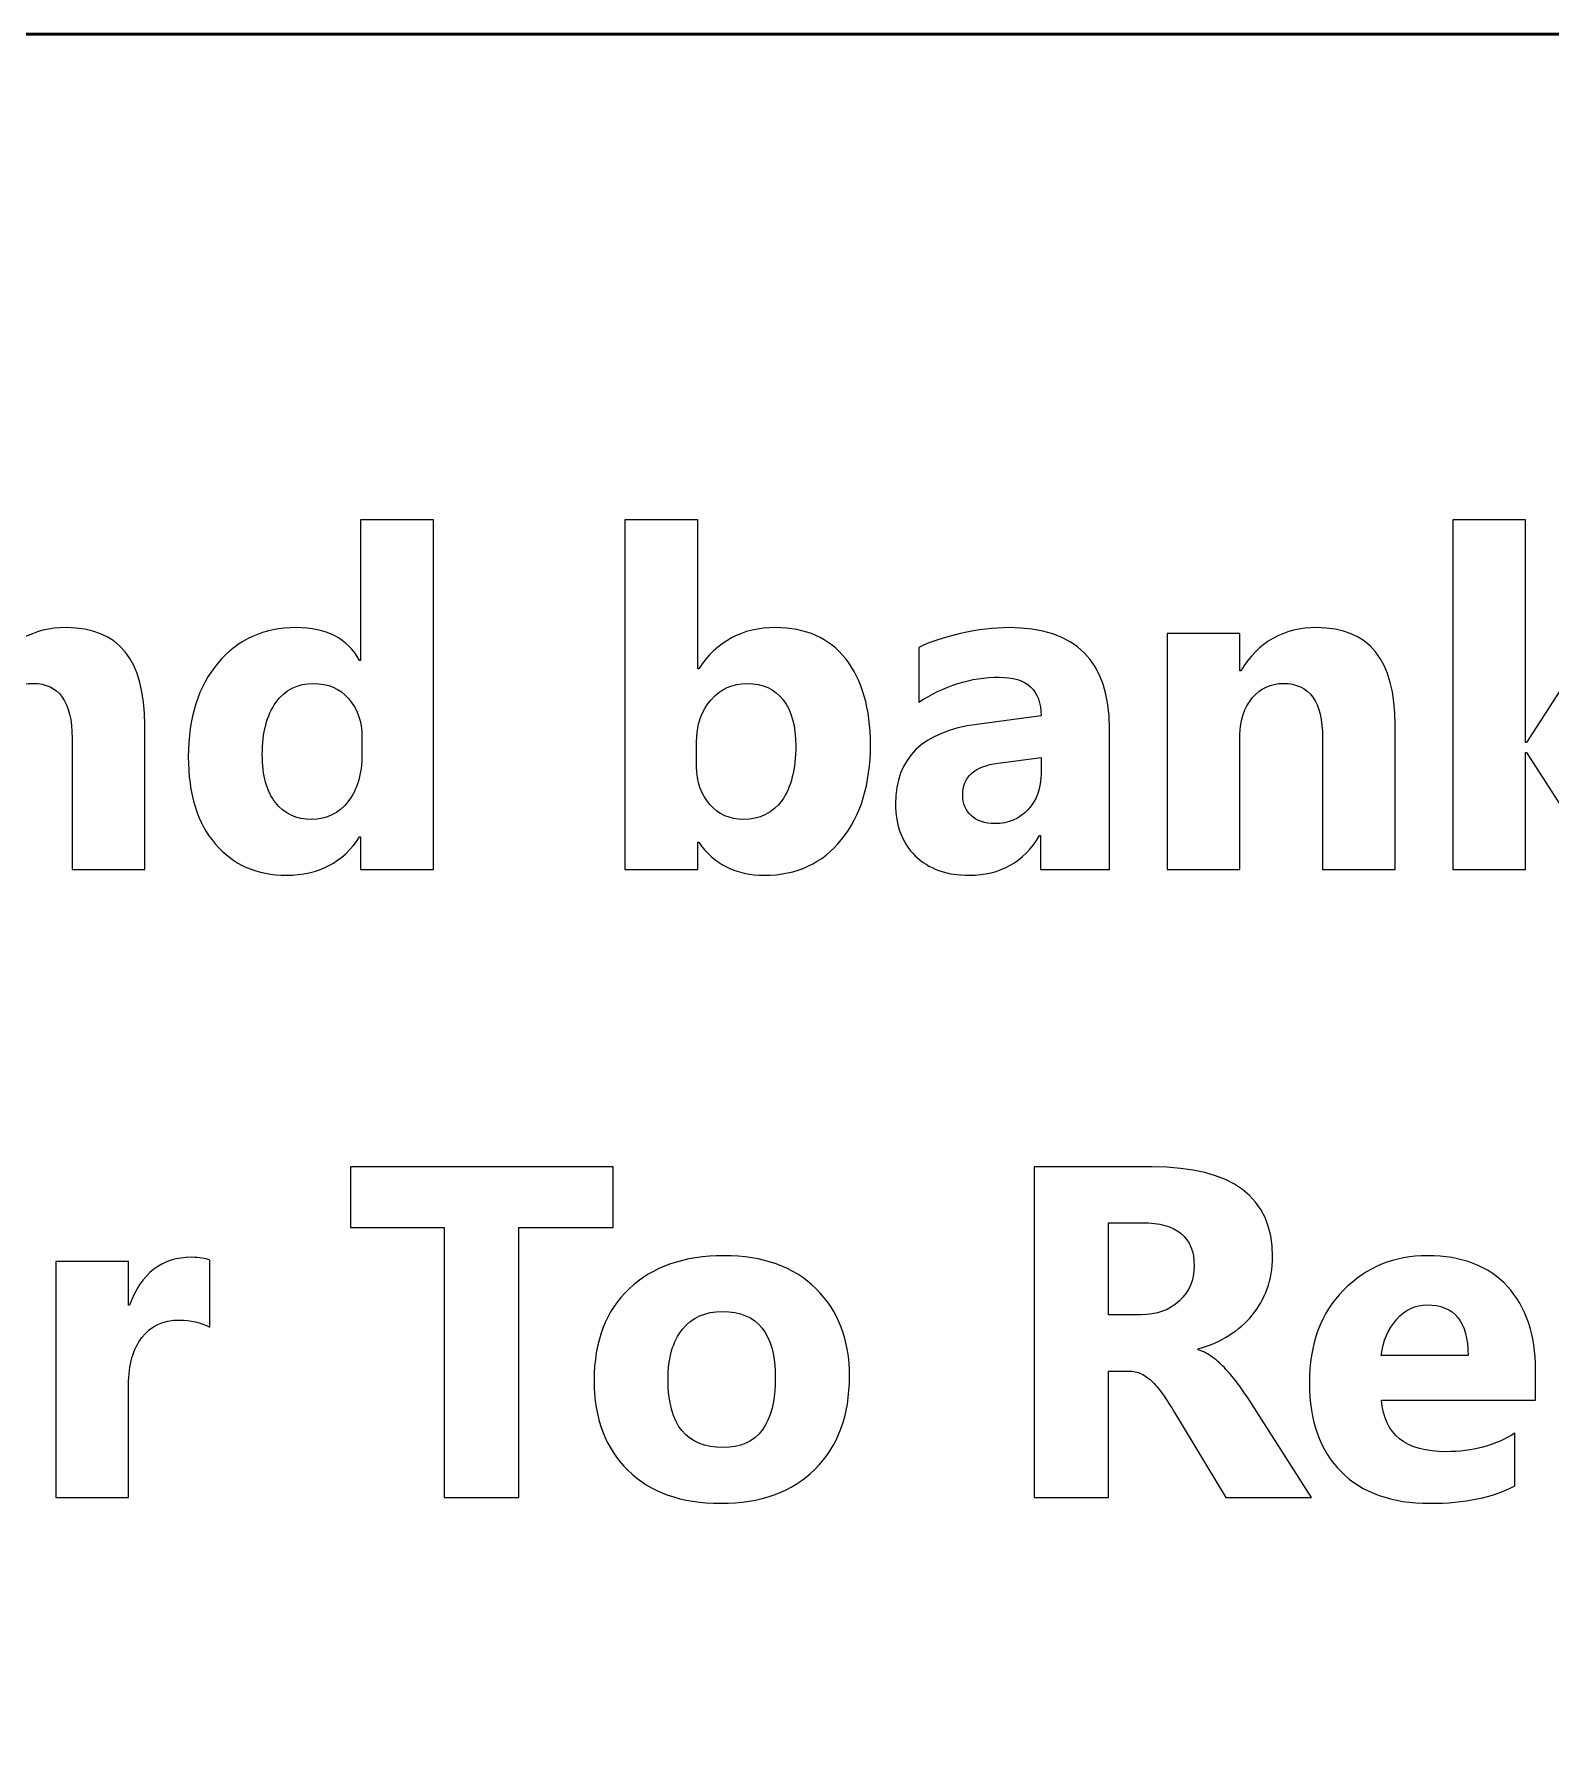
# Model space of a CAD drawing. Header units: centimetres. Extents: x -15 to 18.5, y -14.8 to 14.8.
# Drawn here: x -4.31 to -2.27, y -7.195 to -4.9 of the extents above; entities that cross this region are included whole.
import ezdxf

# ---------------------------------------------------------------- set-up
doc = ezdxf.new("R2010")
doc.units = ezdxf.units.CM
doc.header["$MEASUREMENT"] = 0
doc.layers.add('Layer 1', color=7, linetype='Continuous')

msp = doc.modelspace()

# ---------------------------------------------------------------- linework, layer by layer
at = {"layer": 'Layer 1', "color": 5, "lineweight": 53}
msp.add_open_spline([(-13.5, -4.9), (-13.5, -4.9), (4.5, -4.9), (4.5, -4.9), (4.5, -4.9), (4.5, -4.9), (4.5, -12.1), (4.5, -12.1), (4.5, -12.1), (4.5, -12.1), (-13.5, -12.1), (-13.5, -12.1), (-13.5, -12.1), (-13.5, -12.1), (-13.5, -4.9), (-13.5, -4.9)], degree=3, knots=[0, 0, 0, 0, 0.2, 0.2, 0.2, 0.2, 0.4, 0.4, 0.4, 0.4, 0.6, 0.6, 0.6, 0.6, 1, 1, 1, 1], dxfattribs=at)
at = {"layer": 'Layer 1', "color": 202, "lineweight": 9}
for points, knots in [([(-3.77265, -6.02336), (-3.77265, -6.02336), (-3.87066, -6.02336), (-3.87066, -6.02336), (-3.87066, -6.02336), (-3.87066, -6.02336), (-3.87066, -5.97965), (-3.87066, -5.97965), (-3.87066, -5.97965), (-3.87066, -5.97965), (-3.87182, -5.97965), (-3.87182, -5.97965), (-3.87182, -5.97965), (-3.89415, -6.01394), (-3.92696, -6.03109), (-3.97014, -6.03109), (-3.97014, -6.03109), (-4.00983, -6.03109), (-4.04179, -6.01712), (-4.06592, -5.98907), (-4.06592, -5.98907), (-4.09015, -5.96113), (-4.10222, -5.92197), (-4.10222, -5.8717), (-4.10222, -5.8717), (-4.10222, -5.81921), (-4.08888, -5.77719), (-4.06221, -5.74555), (-4.06221, -5.74555), (-4.03554, -5.7139), (-4.00062, -5.69813), (-3.95744, -5.69813), (-3.95744, -5.69813), (-3.91648, -5.69813), (-3.88801, -5.71274), (-3.87182, -5.74216), (-3.87182, -5.74216), (-3.87182, -5.74216), (-3.87066, -5.74216), (-3.87066, -5.74216), (-3.87066, -5.74216), (-3.87066, -5.74216), (-3.87066, -5.55335), (-3.87066, -5.55335), (-3.87066, -5.55335), (-3.87066, -5.55335), (-3.77265, -5.55335), (-3.77265, -5.55335), (-3.77265, -5.55335), (-3.77265, -5.55335), (-3.77265, -6.02336), (-3.77265, -6.02336)], [0, 0, 0, 0, 0.0714286, 0.0714286, 0.0714286, 0.0714286, 0.1428571, 0.1428571, 0.1428571, 0.1428571, 0.2142857, 0.2142857, 0.2142857, 0.2142857, 0.2857143, 0.2857143, 0.2857143, 0.2857143, 0.3571429, 0.3571429, 0.3571429, 0.3571429, 0.4285714, 0.4285714, 0.4285714, 0.4285714, 0.5, 0.5, 0.5, 0.5, 0.5714286, 0.5714286, 0.5714286, 0.5714286, 0.6428571, 0.6428571, 0.6428571, 0.6428571, 0.7142857, 0.7142857, 0.7142857, 0.7142857, 0.7857143, 0.7857143, 0.7857143, 0.7857143, 0.8571429, 0.8571429, 0.8571429, 0.8571429, 1, 1, 1, 1]), ([(-3.41579, -5.98642), (-3.41579, -5.98642), (-3.41706, -5.98642), (-3.41706, -5.98642), (-3.41706, -5.98642), (-3.41706, -5.98642), (-3.41706, -6.02336), (-3.41706, -6.02336), (-3.41706, -6.02336), (-3.41706, -6.02336), (-3.51495, -6.02336), (-3.51495, -6.02336), (-3.51495, -6.02336), (-3.51495, -6.02336), (-3.51495, -5.55335), (-3.51495, -5.55335), (-3.51495, -5.55335), (-3.51495, -5.55335), (-3.41706, -5.55335), (-3.41706, -5.55335), (-3.41706, -5.55335), (-3.41706, -5.55335), (-3.41706, -5.75359), (-3.41706, -5.75359), (-3.41706, -5.75359), (-3.41706, -5.75359), (-3.41579, -5.75359), (-3.41579, -5.75359), (-3.41579, -5.75359), (-3.39155, -5.71665), (-3.35716, -5.69813), (-3.3125, -5.69813), (-3.3125, -5.69813), (-3.27164, -5.69813), (-3.24011, -5.71221), (-3.21799, -5.74026), (-3.21799, -5.74026), (-3.19587, -5.76841), (-3.18475, -5.80682), (-3.18475, -5.85561), (-3.18475, -5.85561), (-3.18475, -5.90853), (-3.19767, -5.95097), (-3.22349, -5.98304), (-3.22349, -5.98304), (-3.24942, -6.0151), (-3.28392, -6.03109), (-3.3271, -6.03109), (-3.3271, -6.03109), (-3.36615, -6.03109), (-3.39568, -6.01627), (-3.41579, -5.98642)], [0, 0, 0, 0, 0.0714286, 0.0714286, 0.0714286, 0.0714286, 0.1428571, 0.1428571, 0.1428571, 0.1428571, 0.2142857, 0.2142857, 0.2142857, 0.2142857, 0.2857143, 0.2857143, 0.2857143, 0.2857143, 0.3571429, 0.3571429, 0.3571429, 0.3571429, 0.4285714, 0.4285714, 0.4285714, 0.4285714, 0.5, 0.5, 0.5, 0.5, 0.5714286, 0.5714286, 0.5714286, 0.5714286, 0.6428571, 0.6428571, 0.6428571, 0.6428571, 0.7142857, 0.7142857, 0.7142857, 0.7142857, 0.7857143, 0.7857143, 0.7857143, 0.7857143, 0.8571429, 0.8571429, 0.8571429, 0.8571429, 1, 1, 1, 1]), ([(-2.08334, -6.02336), (-2.08334, -6.02336), (-2.20092, -6.02336), (-2.20092, -6.02336), (-2.20092, -6.02336), (-2.20092, -6.02336), (-2.30231, -5.86588), (-2.30231, -5.86588), (-2.30231, -5.86588), (-2.30231, -5.86588), (-2.30358, -5.86588), (-2.30358, -5.86588), (-2.30358, -5.86588), (-2.30358, -5.86588), (-2.30358, -6.02336), (-2.30358, -6.02336), (-2.30358, -6.02336), (-2.30358, -6.02336), (-2.40147, -6.02336), (-2.40147, -6.02336), (-2.40147, -6.02336), (-2.40147, -6.02336), (-2.40147, -5.55335), (-2.40147, -5.55335), (-2.40147, -5.55335), (-2.40147, -5.55335), (-2.30358, -5.55335), (-2.30358, -5.55335), (-2.30358, -5.55335), (-2.30358, -5.55335), (-2.30358, -5.85254), (-2.30358, -5.85254), (-2.30358, -5.85254), (-2.30358, -5.85254), (-2.30231, -5.85254), (-2.30231, -5.85254), (-2.30231, -5.85254), (-2.30231, -5.85254), (-2.20769, -5.70586), (-2.20769, -5.70586), (-2.20769, -5.70586), (-2.20769, -5.70586), (-2.09149, -5.70586), (-2.09149, -5.70586), (-2.09149, -5.70586), (-2.09149, -5.70586), (-2.20526, -5.85498), (-2.20526, -5.85498), (-2.20526, -5.85498), (-2.20526, -5.85498), (-2.08334, -6.02336), (-2.08334, -6.02336)], [0, 0, 0, 0, 0.0714286, 0.0714286, 0.0714286, 0.0714286, 0.1428571, 0.1428571, 0.1428571, 0.1428571, 0.2142857, 0.2142857, 0.2142857, 0.2142857, 0.2857143, 0.2857143, 0.2857143, 0.2857143, 0.3571429, 0.3571429, 0.3571429, 0.3571429, 0.4285714, 0.4285714, 0.4285714, 0.4285714, 0.5, 0.5, 0.5, 0.5, 0.5714286, 0.5714286, 0.5714286, 0.5714286, 0.6428571, 0.6428571, 0.6428571, 0.6428571, 0.7142857, 0.7142857, 0.7142857, 0.7142857, 0.7857143, 0.7857143, 0.7857143, 0.7857143, 0.8571429, 0.8571429, 0.8571429, 0.8571429, 1, 1, 1, 1]), ([(-4.16086, -6.02336), (-4.16086, -6.02336), (-4.25854, -6.02336), (-4.25854, -6.02336), (-4.25854, -6.02336), (-4.25854, -6.02336), (-4.25854, -5.84694), (-4.25854, -5.84694), (-4.25854, -5.84694), (-4.25854, -5.79772), (-4.27611, -5.77317), (-4.31124, -5.77317), (-4.31124, -5.77317), (-4.32818, -5.77317), (-4.34215, -5.77963), (-4.35305, -5.79264), (-4.35305, -5.79264), (-4.36406, -5.80566), (-4.36956, -5.82228), (-4.36956, -5.84228), (-4.36956, -5.84228), (-4.36956, -5.84228), (-4.36956, -6.02336), (-4.36956, -6.02336), (-4.36956, -6.02336), (-4.36956, -6.02336), (-4.46745, -6.02336), (-4.46745, -6.02336), (-4.46745, -6.02336), (-4.46745, -6.02336), (-4.46745, -5.70586), (-4.46745, -5.70586), (-4.46745, -5.70586), (-4.46745, -5.70586), (-4.36956, -5.70586), (-4.36956, -5.70586), (-4.36956, -5.70586), (-4.36956, -5.70586), (-4.36956, -5.75613), (-4.36956, -5.75613), (-4.36956, -5.75613), (-4.36956, -5.75613), (-4.36829, -5.75613), (-4.36829, -5.75613), (-4.36829, -5.75613), (-4.3449, -5.7174), (-4.31093, -5.69813), (-4.26627, -5.69813), (-4.26627, -5.69813), (-4.19599, -5.69813), (-4.16086, -5.74174), (-4.16086, -5.82894), (-4.16086, -5.82894), (-4.16086, -5.82894), (-4.16086, -6.02336), (-4.16086, -6.02336)], [0, 0, 0, 0, 0.0666667, 0.0666667, 0.0666667, 0.0666667, 0.1333333, 0.1333333, 0.1333333, 0.1333333, 0.2, 0.2, 0.2, 0.2, 0.2666667, 0.2666667, 0.2666667, 0.2666667, 0.3333333, 0.3333333, 0.3333333, 0.3333333, 0.4, 0.4, 0.4, 0.4, 0.4666667, 0.4666667, 0.4666667, 0.4666667, 0.5333333, 0.5333333, 0.5333333, 0.5333333, 0.6, 0.6, 0.6, 0.6, 0.6666667, 0.6666667, 0.6666667, 0.6666667, 0.7333333, 0.7333333, 0.7333333, 0.7333333, 0.8, 0.8, 0.8, 0.8, 0.8666667, 0.8666667, 0.8666667, 0.8666667, 1, 1, 1, 1]), ([(-2.86323, -6.02336), (-2.86323, -6.02336), (-2.95594, -6.02336), (-2.95594, -6.02336), (-2.95594, -6.02336), (-2.95594, -6.02336), (-2.95594, -5.97775), (-2.95594, -5.97775), (-2.95594, -5.97775), (-2.95594, -5.97775), (-2.95721, -5.97775), (-2.95721, -5.97775), (-2.95721, -5.97775), (-2.97849, -6.01331), (-3.01003, -6.03109), (-3.05183, -6.03109), (-3.05183, -6.03109), (-3.08263, -6.03109), (-3.10686, -6.02241), (-3.12454, -6.00494), (-3.12454, -6.00494), (-3.14221, -5.98748), (-3.151, -5.96409), (-3.151, -5.93499), (-3.151, -5.93499), (-3.151, -5.87339), (-3.11448, -5.83783), (-3.04156, -5.82831), (-3.04156, -5.82831), (-3.04156, -5.82831), (-2.95531, -5.81688), (-2.95531, -5.81688), (-2.95531, -5.81688), (-2.95531, -5.78217), (-2.97415, -5.76481), (-3.01182, -5.76481), (-3.01182, -5.76481), (-3.04961, -5.76481), (-3.08559, -5.77603), (-3.11967, -5.79857), (-3.11967, -5.79857), (-3.11967, -5.79857), (-3.11967, -5.7248), (-3.11967, -5.7248), (-3.11967, -5.7248), (-3.10602, -5.71771), (-3.08739, -5.71157), (-3.06368, -5.70618), (-3.06368, -5.70618), (-3.04008, -5.70078), (-3.01849, -5.69813), (-2.99902, -5.69813), (-2.99902, -5.69813), (-2.90853, -5.69813), (-2.86323, -5.74332), (-2.86323, -5.8336), (-2.86323, -5.8336), (-2.86323, -5.8336), (-2.86323, -6.02336), (-2.86323, -6.02336)], [0, 0, 0, 0, 0.0625, 0.0625, 0.0625, 0.0625, 0.125, 0.125, 0.125, 0.125, 0.1875, 0.1875, 0.1875, 0.1875, 0.25, 0.25, 0.25, 0.25, 0.3125, 0.3125, 0.3125, 0.3125, 0.375, 0.375, 0.375, 0.375, 0.4375, 0.4375, 0.4375, 0.4375, 0.5, 0.5, 0.5, 0.5, 0.5625, 0.5625, 0.5625, 0.5625, 0.625, 0.625, 0.625, 0.625, 0.6875, 0.6875, 0.6875, 0.6875, 0.75, 0.75, 0.75, 0.75, 0.8125, 0.8125, 0.8125, 0.8125, 0.875, 0.875, 0.875, 0.875, 1, 1, 1, 1]), ([(-2.47906, -6.02336), (-2.47906, -6.02336), (-2.57674, -6.02336), (-2.57674, -6.02336), (-2.57674, -6.02336), (-2.57674, -6.02336), (-2.57674, -5.84694), (-2.57674, -5.84694), (-2.57674, -5.84694), (-2.57674, -5.79772), (-2.59431, -5.77317), (-2.62944, -5.77317), (-2.62944, -5.77317), (-2.64638, -5.77317), (-2.66035, -5.77963), (-2.67125, -5.79264), (-2.67125, -5.79264), (-2.68226, -5.80566), (-2.68776, -5.82228), (-2.68776, -5.84228), (-2.68776, -5.84228), (-2.68776, -5.84228), (-2.68776, -6.02336), (-2.68776, -6.02336), (-2.68776, -6.02336), (-2.68776, -6.02336), (-2.78565, -6.02336), (-2.78565, -6.02336), (-2.78565, -6.02336), (-2.78565, -6.02336), (-2.78565, -5.70586), (-2.78565, -5.70586), (-2.78565, -5.70586), (-2.78565, -5.70586), (-2.68776, -5.70586), (-2.68776, -5.70586), (-2.68776, -5.70586), (-2.68776, -5.70586), (-2.68776, -5.75613), (-2.68776, -5.75613), (-2.68776, -5.75613), (-2.68776, -5.75613), (-2.68649, -5.75613), (-2.68649, -5.75613), (-2.68649, -5.75613), (-2.6631, -5.7174), (-2.62913, -5.69813), (-2.58447, -5.69813), (-2.58447, -5.69813), (-2.51419, -5.69813), (-2.47906, -5.74174), (-2.47906, -5.82894), (-2.47906, -5.82894), (-2.47906, -5.82894), (-2.47906, -6.02336), (-2.47906, -6.02336)], [0, 0, 0, 0, 0.0666667, 0.0666667, 0.0666667, 0.0666667, 0.1333333, 0.1333333, 0.1333333, 0.1333333, 0.2, 0.2, 0.2, 0.2, 0.2666667, 0.2666667, 0.2666667, 0.2666667, 0.3333333, 0.3333333, 0.3333333, 0.3333333, 0.4, 0.4, 0.4, 0.4, 0.4666667, 0.4666667, 0.4666667, 0.4666667, 0.5333333, 0.5333333, 0.5333333, 0.5333333, 0.6, 0.6, 0.6, 0.6, 0.6666667, 0.6666667, 0.6666667, 0.6666667, 0.7333333, 0.7333333, 0.7333333, 0.7333333, 0.8, 0.8, 0.8, 0.8, 0.8666667, 0.8666667, 0.8666667, 0.8666667, 1, 1, 1, 1]), ([(-3.86875, -5.86895), (-3.86875, -5.86895), (-3.86875, -5.84503), (-3.86875, -5.84503), (-3.86875, -5.84503), (-3.86875, -5.82439), (-3.87478, -5.80725), (-3.88674, -5.7936), (-3.88674, -5.7936), (-3.8987, -5.77994), (-3.91436, -5.77317), (-3.93352, -5.77317), (-3.93352, -5.77317), (-3.95522, -5.77317), (-3.97226, -5.78164), (-3.98443, -5.79868), (-3.98443, -5.79868), (-3.9966, -5.81582), (-4.00274, -5.83921), (-4.00274, -5.86895), (-4.00274, -5.86895), (-4.00274, -5.89689), (-3.99681, -5.91837), (-3.98506, -5.9334), (-3.98506, -5.9334), (-3.97321, -5.94854), (-3.95691, -5.95605), (-3.93606, -5.95605), (-3.93606, -5.95605), (-3.91616, -5.95605), (-3.89997, -5.94811), (-3.88748, -5.93224), (-3.88748, -5.93224), (-3.87499, -5.91626), (-3.86875, -5.8952), (-3.86875, -5.86895)], [0, 0, 0, 0, 0.1, 0.1, 0.1, 0.1, 0.2, 0.2, 0.2, 0.2, 0.3, 0.3, 0.3, 0.3, 0.4, 0.4, 0.4, 0.4, 0.5, 0.5, 0.5, 0.5, 0.6, 0.6, 0.6, 0.6, 0.7, 0.7, 0.7, 0.7, 0.8, 0.8, 0.8, 0.8, 1, 1, 1, 1]), ([(-3.41854, -5.85254), (-3.41854, -5.85254), (-3.41854, -5.88504), (-3.41854, -5.88504), (-3.41854, -5.88504), (-3.41854, -5.90557), (-3.41272, -5.9225), (-3.40087, -5.93594), (-3.40087, -5.93594), (-3.38912, -5.94938), (-3.37398, -5.95605), (-3.35557, -5.95605), (-3.35557, -5.95605), (-3.33334, -5.95605), (-3.31599, -5.94748), (-3.30371, -5.93023), (-3.30371, -5.93023), (-3.29143, -5.91298), (-3.28519, -5.88853), (-3.28519, -5.85688), (-3.28519, -5.85688), (-3.28519, -5.83064), (-3.29091, -5.81011), (-3.30212, -5.79529), (-3.30212, -5.79529), (-3.31345, -5.78058), (-3.32943, -5.77317), (-3.35038, -5.77317), (-3.35038, -5.77317), (-3.36996, -5.77317), (-3.38626, -5.78047), (-3.39917, -5.79518), (-3.39917, -5.79518), (-3.41208, -5.80979), (-3.41854, -5.82894), (-3.41854, -5.85254)], [0, 0, 0, 0, 0.1, 0.1, 0.1, 0.1, 0.2, 0.2, 0.2, 0.2, 0.3, 0.3, 0.3, 0.3, 0.4, 0.4, 0.4, 0.4, 0.5, 0.5, 0.5, 0.5, 0.6, 0.6, 0.6, 0.6, 0.7, 0.7, 0.7, 0.7, 0.8, 0.8, 0.8, 0.8, 1, 1, 1, 1]), ([(-2.95531, -5.89435), (-2.95531, -5.89435), (-2.95531, -5.87297), (-2.95531, -5.87297), (-2.95531, -5.87297), (-2.95531, -5.87297), (-3.01299, -5.88038), (-3.01299, -5.88038), (-3.01299, -5.88038), (-3.04484, -5.88451), (-3.06072, -5.8989), (-3.06072, -5.92356), (-3.06072, -5.92356), (-3.06072, -5.93467), (-3.05691, -5.94388), (-3.04918, -5.95097), (-3.04918, -5.95097), (-3.04135, -5.95806), (-3.03087, -5.96166), (-3.01765, -5.96166), (-3.01765, -5.96166), (-2.99923, -5.96166), (-2.98431, -5.95531), (-2.97267, -5.94261), (-2.97267, -5.94261), (-2.96113, -5.92991), (-2.95531, -5.91382), (-2.95531, -5.89435)], [0, 0, 0, 0, 0.125, 0.125, 0.125, 0.125, 0.25, 0.25, 0.25, 0.25, 0.375, 0.375, 0.375, 0.375, 0.5, 0.5, 0.5, 0.5, 0.625, 0.625, 0.625, 0.625, 0.75, 0.75, 0.75, 0.75, 1, 1, 1, 1]), ([(-3.53073, -6.50491), (-3.53073, -6.50491), (-3.65762, -6.50491), (-3.65762, -6.50491), (-3.65762, -6.50491), (-3.65762, -6.50491), (-3.65762, -6.86802), (-3.65762, -6.86802), (-3.65762, -6.86802), (-3.65762, -6.86802), (-3.75806, -6.86802), (-3.75806, -6.86802), (-3.75806, -6.86802), (-3.75806, -6.86802), (-3.75806, -6.50491), (-3.75806, -6.50491), (-3.75806, -6.50491), (-3.75806, -6.50491), (-3.88421, -6.50491), (-3.88421, -6.50491), (-3.88421, -6.50491), (-3.88421, -6.50491), (-3.88421, -6.42341), (-3.88421, -6.42341), (-3.88421, -6.42341), (-3.88421, -6.42341), (-3.53073, -6.42341), (-3.53073, -6.42341), (-3.53073, -6.42341), (-3.53073, -6.42341), (-3.53073, -6.50491), (-3.53073, -6.50491)], [0, 0, 0, 0, 0.1111111, 0.1111111, 0.1111111, 0.1111111, 0.2222222, 0.2222222, 0.2222222, 0.2222222, 0.3333333, 0.3333333, 0.3333333, 0.3333333, 0.4444444, 0.4444444, 0.4444444, 0.4444444, 0.5555556, 0.5555556, 0.5555556, 0.5555556, 0.6666667, 0.6666667, 0.6666667, 0.6666667, 0.7777778, 0.7777778, 0.7777778, 0.7777778, 1, 1, 1, 1]), ([(-2.59156, -6.86802), (-2.59156, -6.86802), (-2.7066, -6.86802), (-2.7066, -6.86802), (-2.7066, -6.86802), (-2.7066, -6.86802), (-2.77571, -6.75361), (-2.77571, -6.75361), (-2.77571, -6.75361), (-2.78089, -6.74494), (-2.78587, -6.73721), (-2.79063, -6.73033), (-2.79063, -6.73033), (-2.79539, -6.72356), (-2.80015, -6.71774), (-2.80502, -6.71287), (-2.80502, -6.71287), (-2.80989, -6.708), (-2.81497, -6.7043), (-2.82026, -6.70165), (-2.82026, -6.70165), (-2.82555, -6.69911), (-2.83127, -6.69784), (-2.83741, -6.69784), (-2.83741, -6.69784), (-2.83741, -6.69784), (-2.8644, -6.69784), (-2.8644, -6.69784), (-2.8644, -6.69784), (-2.8644, -6.69784), (-2.8644, -6.86802), (-2.8644, -6.86802), (-2.8644, -6.86802), (-2.8644, -6.86802), (-2.96462, -6.86802), (-2.96462, -6.86802), (-2.96462, -6.86802), (-2.96462, -6.86802), (-2.96462, -6.42341), (-2.96462, -6.42341), (-2.96462, -6.42341), (-2.96462, -6.42341), (-2.80587, -6.42341), (-2.80587, -6.42341), (-2.80587, -6.42341), (-2.69792, -6.42341), (-2.64394, -6.46374), (-2.64394, -6.54428), (-2.64394, -6.54428), (-2.64394, -6.55983), (-2.64638, -6.57412), (-2.65114, -6.58724), (-2.65114, -6.58724), (-2.6559, -6.60037), (-2.66257, -6.61222), (-2.67125, -6.6228), (-2.67125, -6.6228), (-2.67993, -6.63328), (-2.69041, -6.64238), (-2.70268, -6.65), (-2.70268, -6.65), (-2.71506, -6.65773), (-2.72872, -6.66366), (-2.74385, -6.66799), (-2.74385, -6.66799), (-2.74385, -6.66799), (-2.74385, -6.66926), (-2.74385, -6.66926), (-2.74385, -6.66926), (-2.73718, -6.67138), (-2.73083, -6.67466), (-2.72459, -6.67932), (-2.72459, -6.67932), (-2.71835, -6.68398), (-2.71242, -6.68937), (-2.7066, -6.69562), (-2.7066, -6.69562), (-2.70078, -6.70186), (-2.69527, -6.70853), (-2.68998, -6.71562), (-2.68998, -6.71562), (-2.68469, -6.72271), (-2.67993, -6.7297), (-2.67559, -6.73657), (-2.67559, -6.73657), (-2.67559, -6.73657), (-2.59156, -6.86802), (-2.59156, -6.86802)], [0, 0, 0, 0, 0.0434783, 0.0434783, 0.0434783, 0.0434783, 0.0869565, 0.0869565, 0.0869565, 0.0869565, 0.1304348, 0.1304348, 0.1304348, 0.1304348, 0.173913, 0.173913, 0.173913, 0.173913, 0.2173913, 0.2173913, 0.2173913, 0.2173913, 0.2608696, 0.2608696, 0.2608696, 0.2608696, 0.3043478, 0.3043478, 0.3043478, 0.3043478, 0.3478261, 0.3478261, 0.3478261, 0.3478261, 0.3913043, 0.3913043, 0.3913043, 0.3913043, 0.4347826, 0.4347826, 0.4347826, 0.4347826, 0.4782609, 0.4782609, 0.4782609, 0.4782609, 0.5217391, 0.5217391, 0.5217391, 0.5217391, 0.5652174, 0.5652174, 0.5652174, 0.5652174, 0.6086957, 0.6086957, 0.6086957, 0.6086957, 0.6521739, 0.6521739, 0.6521739, 0.6521739, 0.6956522, 0.6956522, 0.6956522, 0.6956522, 0.7391304, 0.7391304, 0.7391304, 0.7391304, 0.7826087, 0.7826087, 0.7826087, 0.7826087, 0.826087, 0.826087, 0.826087, 0.826087, 0.8695652, 0.8695652, 0.8695652, 0.8695652, 0.9130435, 0.9130435, 0.9130435, 0.9130435, 1, 1, 1, 1]), ([(-2.8644, -6.49845), (-2.8644, -6.49845), (-2.8644, -6.62217), (-2.8644, -6.62217), (-2.8644, -6.62217), (-2.8644, -6.62217), (-2.821, -6.62217), (-2.821, -6.62217), (-2.821, -6.62217), (-2.79952, -6.62217), (-2.78227, -6.61592), (-2.76925, -6.60354), (-2.76925, -6.60354), (-2.75602, -6.59095), (-2.74935, -6.57528), (-2.74935, -6.55676), (-2.74935, -6.55676), (-2.74935, -6.51782), (-2.77264, -6.49845), (-2.8192, -6.49845), (-2.8192, -6.49845), (-2.8192, -6.49845), (-2.8644, -6.49845), (-2.8644, -6.49845)], [0, 0, 0, 0, 0.1428571, 0.1428571, 0.1428571, 0.1428571, 0.2857143, 0.2857143, 0.2857143, 0.2857143, 0.4285714, 0.4285714, 0.4285714, 0.4285714, 0.5714286, 0.5714286, 0.5714286, 0.5714286, 0.7142857, 0.7142857, 0.7142857, 0.7142857, 1, 1, 1, 1]), ([(-4.07333, -6.63889), (-4.08518, -6.63243), (-4.09894, -6.62926), (-4.1146, -6.62926), (-4.1146, -6.62926), (-4.13588, -6.62926), (-4.15249, -6.63709), (-4.16456, -6.65265), (-4.16456, -6.65265), (-4.17652, -6.66831), (-4.18255, -6.68948), (-4.18255, -6.71636), (-4.18255, -6.71636), (-4.18255, -6.71636), (-4.18255, -6.86802), (-4.18255, -6.86802), (-4.18255, -6.86802), (-4.18255, -6.86802), (-4.28044, -6.86802), (-4.28044, -6.86802), (-4.28044, -6.86802), (-4.28044, -6.86802), (-4.28044, -6.55052), (-4.28044, -6.55052), (-4.28044, -6.55052), (-4.28044, -6.55052), (-4.18255, -6.55052), (-4.18255, -6.55052), (-4.18255, -6.55052), (-4.18255, -6.55052), (-4.18255, -6.60947), (-4.18255, -6.60947), (-4.18255, -6.60947), (-4.18255, -6.60947), (-4.18128, -6.60947), (-4.18128, -6.60947), (-4.18128, -6.60947), (-4.16572, -6.56639), (-4.13789, -6.54491), (-4.09756, -6.54491), (-4.09756, -6.54491), (-4.08719, -6.54491), (-4.07915, -6.54618), (-4.07333, -6.54861), (-4.07333, -6.54861), (-4.07333, -6.54861), (-4.07333, -6.63889), (-4.07333, -6.63889)], [0, 0, 0, 0, 0.0769231, 0.0769231, 0.0769231, 0.0769231, 0.1538462, 0.1538462, 0.1538462, 0.1538462, 0.2307692, 0.2307692, 0.2307692, 0.2307692, 0.3076923, 0.3076923, 0.3076923, 0.3076923, 0.3846154, 0.3846154, 0.3846154, 0.3846154, 0.4615385, 0.4615385, 0.4615385, 0.4615385, 0.5384615, 0.5384615, 0.5384615, 0.5384615, 0.6153846, 0.6153846, 0.6153846, 0.6153846, 0.6923077, 0.6923077, 0.6923077, 0.6923077, 0.7692308, 0.7692308, 0.7692308, 0.7692308, 0.8461538, 0.8461538, 0.8461538, 0.8461538, 1, 1, 1, 1]), ([(-3.38626, -6.87575), (-3.43918, -6.87575), (-3.48077, -6.86093), (-3.51104, -6.8313), (-3.51104, -6.8313), (-3.5413, -6.80166), (-3.55644, -6.76134), (-3.55644, -6.71054), (-3.55644, -6.71054), (-3.55644, -6.65805), (-3.54078, -6.61688), (-3.50934, -6.58724), (-3.50934, -6.58724), (-3.47791, -6.55761), (-3.43537, -6.54279), (-3.38192, -6.54279), (-3.38192, -6.54279), (-3.32921, -6.54279), (-3.28783, -6.55761), (-3.25788, -6.58724), (-3.25788, -6.58724), (-3.22793, -6.61688), (-3.2129, -6.65614), (-3.2129, -6.70493), (-3.2129, -6.70493), (-3.2129, -6.75764), (-3.22836, -6.79933), (-3.25926, -6.82992), (-3.25926, -6.82992), (-3.29016, -6.86051), (-3.3325, -6.87575), (-3.38626, -6.87575)], [0, 0, 0, 0, 0.1111111, 0.1111111, 0.1111111, 0.1111111, 0.2222222, 0.2222222, 0.2222222, 0.2222222, 0.3333333, 0.3333333, 0.3333333, 0.3333333, 0.4444444, 0.4444444, 0.4444444, 0.4444444, 0.5555556, 0.5555556, 0.5555556, 0.5555556, 0.6666667, 0.6666667, 0.6666667, 0.6666667, 0.7777778, 0.7777778, 0.7777778, 0.7777778, 1, 1, 1, 1]), ([(-2.29014, -6.73721), (-2.29014, -6.73721), (-2.49726, -6.73721), (-2.49726, -6.73721), (-2.49726, -6.73721), (-2.49398, -6.78325), (-2.46487, -6.80632), (-2.41016, -6.80632), (-2.41016, -6.80632), (-2.37523, -6.80632), (-2.34454, -6.79806), (-2.31808, -6.78155), (-2.31808, -6.78155), (-2.31808, -6.78155), (-2.31808, -6.85225), (-2.31808, -6.85225), (-2.31808, -6.85225), (-2.3474, -6.86791), (-2.3855, -6.87575), (-2.43249, -6.87575), (-2.43249, -6.87575), (-2.48371, -6.87575), (-2.52351, -6.86156), (-2.55187, -6.83309), (-2.55187, -6.83309), (-2.58013, -6.80473), (-2.59431, -6.76504), (-2.59431, -6.71424), (-2.59431, -6.71424), (-2.59431, -6.66154), (-2.57907, -6.61973), (-2.54838, -6.58894), (-2.54838, -6.58894), (-2.51779, -6.55814), (-2.48022, -6.54279), (-2.43556, -6.54279), (-2.43556, -6.54279), (-2.38931, -6.54279), (-2.35343, -6.55655), (-2.32814, -6.58396), (-2.32814, -6.58396), (-2.30284, -6.61148), (-2.29014, -6.64884), (-2.29014, -6.69593), (-2.29014, -6.69593), (-2.29014, -6.69593), (-2.29014, -6.73721), (-2.29014, -6.73721)], [0, 0, 0, 0, 0.0769231, 0.0769231, 0.0769231, 0.0769231, 0.1538462, 0.1538462, 0.1538462, 0.1538462, 0.2307692, 0.2307692, 0.2307692, 0.2307692, 0.3076923, 0.3076923, 0.3076923, 0.3076923, 0.3846154, 0.3846154, 0.3846154, 0.3846154, 0.4615385, 0.4615385, 0.4615385, 0.4615385, 0.5384615, 0.5384615, 0.5384615, 0.5384615, 0.6153846, 0.6153846, 0.6153846, 0.6153846, 0.6923077, 0.6923077, 0.6923077, 0.6923077, 0.7692308, 0.7692308, 0.7692308, 0.7692308, 0.8461538, 0.8461538, 0.8461538, 0.8461538, 1, 1, 1, 1]), ([(-2.38095, -6.67699), (-2.38095, -6.63159), (-2.39936, -6.60883), (-2.43619, -6.60883), (-2.43619, -6.60883), (-2.45186, -6.60883), (-2.46551, -6.61529), (-2.47694, -6.62831), (-2.47694, -6.62831), (-2.48848, -6.64132), (-2.49535, -6.65762), (-2.49789, -6.67699), (-2.49789, -6.67699), (-2.49789, -6.67699), (-2.38095, -6.67699), (-2.38095, -6.67699)], [0, 0, 0, 0, 0.2, 0.2, 0.2, 0.2, 0.4, 0.4, 0.4, 0.4, 0.6, 0.6, 0.6, 0.6, 1, 1, 1, 1]), ([(-3.38372, -6.61783), (-3.4069, -6.61783), (-3.42489, -6.62577), (-3.43769, -6.64164), (-3.43769, -6.64164), (-3.4505, -6.65762), (-3.45696, -6.68017), (-3.45696, -6.70927), (-3.45696, -6.70927), (-3.45696, -6.77023), (-3.4323, -6.80071), (-3.38308, -6.80071), (-3.38308, -6.80071), (-3.3362, -6.80071), (-3.3127, -6.76938), (-3.3127, -6.70684), (-3.3127, -6.70684), (-3.3127, -6.64746), (-3.33641, -6.61783), (-3.38372, -6.61783)], [0, 0, 0, 0, 0.1666667, 0.1666667, 0.1666667, 0.1666667, 0.3333333, 0.3333333, 0.3333333, 0.3333333, 0.5, 0.5, 0.5, 0.5, 0.6666667, 0.6666667, 0.6666667, 0.6666667, 1, 1, 1, 1])]:
    msp.add_open_spline(points, degree=3, knots=knots, dxfattribs=at)

doc.saveas('drawing.dxf')
